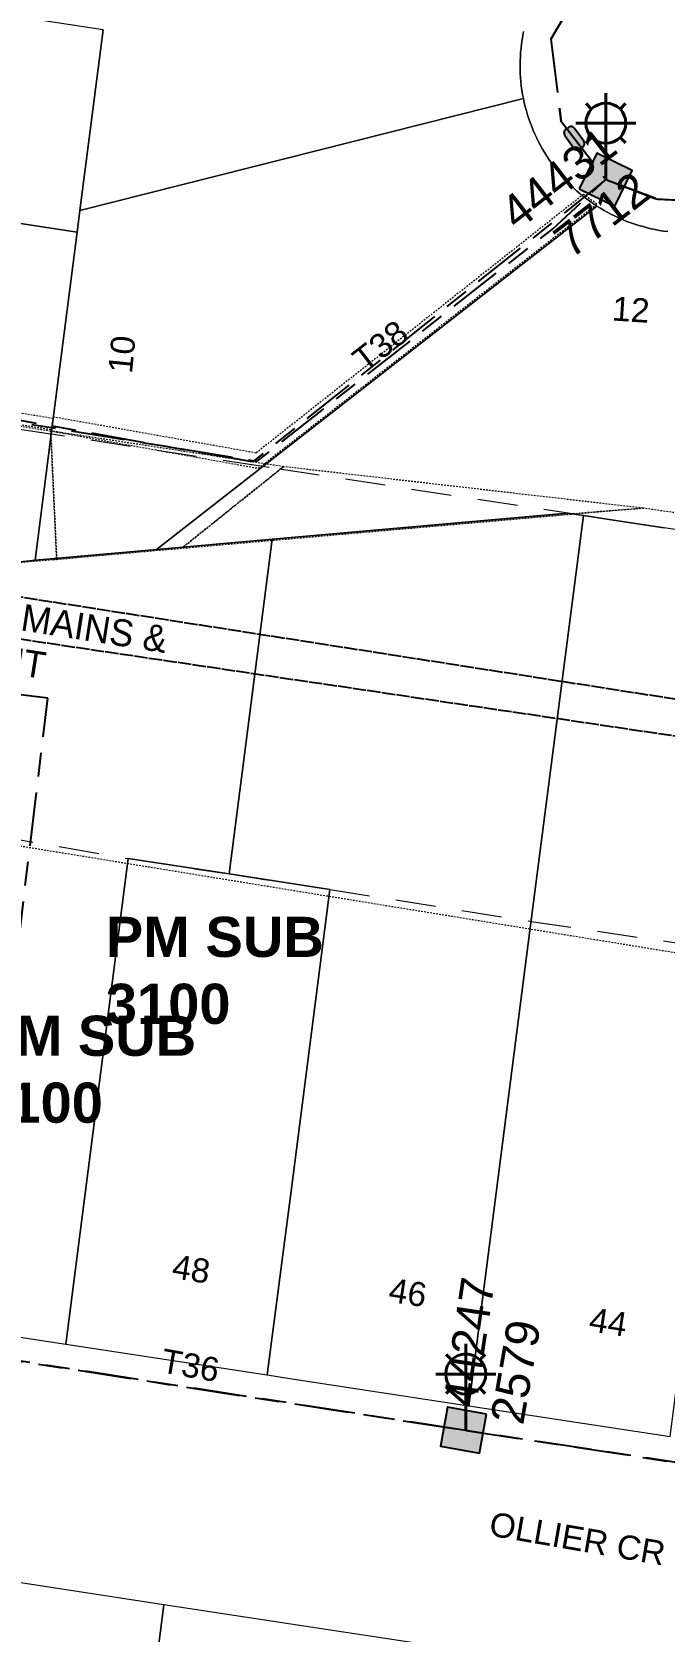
# Model space of a CAD drawing. Header units: metres. Extents: x -1 to 307109, y -2 to 6258593.
# Drawn here: x 306259.4 to 306306.7, y 6258289.7 to 6258409.2 of the extents above; entities that cross this region are included whole.
import ezdxf
from ezdxf.enums import TextEntityAlignment as Align

# ---------------------------------------------------------------- set-up
doc = ezdxf.new("R2010")
doc.units = ezdxf.units.M
for name, pattern in [('Cable Exist OH', [1, 1, 0]), ('Cable Exist UG', [8.2, 4, -1.2, 1.8, -1.2]), ('Dash', [5, 3, -2]), ('HIDDEN', [0.375, 0.25, -0.125]), ('HIDDEN2', [0.1875, 0.125, -0.0625])]:
    doc.linetypes.add(name, pattern=pattern)
doc.layers.get('0').update_dxf_attribs({"color": 6})
for name, color, linetype, lineweight in [('Cadastre Easements_SP_EXT', 9, 'Continuous', 5), ('Cadastre Land Parcels_SP_EXT', 9, 'Continuous', 5), ('Cadastre Other Property_SP_EXT', 9, 'HIDDEN', 5), ('Cadastre Roads_SP_EXT', 9, 'Continuous', 5)]:
    doc.layers.add(name, color=color, linetype=linetype, lineweight=lineweight)
for name, color, linetype in [('Equip_SL_EXT', 7, 'Continuous'), ('Equip_SP_SL_EXT', 7, 'Continuous'), ('Mains_HV_EXT', 7, 'Continuous'), ('Mains_LV_EXT', 7, 'Continuous'), ('Mains_SL_EXT', 7, 'Continuous'), ('Mains_TR_EXT', 7, 'Continuous'), ('Notes_HV_MISC', 7, 'Continuous'), ('Notes_LV_MISC', 7, 'Continuous'), ('Notes_SP_MISC', 7, 'Continuous'), ('SupportsOH_SP_EXT', 7, 'Continuous'), ('SupportsUG_SP_LV_SL_EXT', 7, 'Continuous')]:
    doc.layers.add(name, color=color, linetype=linetype)
doc.styles.add('COLUMN_LABEL', font='arial.ttf')
doc.styles.add('iecARIAL', font='arial.ttf', dxfattribs={"height": 2})
doc.styles.add('iecRoadName', font='arial.ttf', dxfattribs={"height": 3.5})
doc.styles.add('POLE_LABEL', font='arial.ttf')
doc.styles.get("Standard").update_dxf_attribs({"font": 'arial.ttf'})

# ---------------------------------------------------------------- blocks, each defined once
blk = doc.blocks.new('COLUMN_EXT')
blk.add_hatch(color=256).paths.add_polyline_path([(-1.49, 1.48), (-1.49, -1.49), (1.48, -1.49), (1.48, 1.48)])
blk.add_lwpolyline([(-1.49, -1.49), (1.48, -1.49), (1.48, 1.48), (-1.49, 1.48)], close=True)
for tag, height, style, flags, p in [('ASSET_NUM', 2.5, 'COLUMN_LABEL', 8, (2, 2)), ('STRUCTURE_PLANT_NUMBER', 0.2, 'POLE_LABEL', 9, (1.81, 0.03)), ('STREET_CODE', 0.2, 'COLUMN_LABEL', 9, (1.81, -0.2))]:
    blk.add_attdef(tag, text='', height=height, dxfattribs=dict(style=style, flags=flags)).set_placement(p, align=Align.MIDDLE_LEFT)
at = {"flags": 9}
for tag, p in [('COLUMN_TYPE', (1.81, -0.4)), ('OWNED_BY', (1.81, -0.6)), ('STATE', (1.81, -0.8)), ('USAGE', (1.81, -1)), ('LEGEND', (1.81, -1.2)), ('STREETNAME', (1.81, -1.6)), ('SUBURB', (1.81, -1.8)), ('LOCATION', (1.81, -1.4)), ('NOTES', (1.81, -2))]:
    blk.add_attdef(tag, text='', height=0.2, dxfattribs=at).set_placement(p, align=Align.MIDDLE_LEFT)
at = {"flags": 1}
blk.add_attdef('Z', (1.81, -2.35), '', height=0.2, dxfattribs=at)
blk = doc.blocks.new('SL_LANTERN_EXT')
at = {"lineweight": 40}
for p, q in [((0, 1.97), (0, 6.47)), ((-1.46, 5.68), (-1.06, 5.28)), ((1.46, 5.68), (1.06, 5.28)), ((-2.25, 4.22), (2.25, 4.22)), ((-1.46, 2.76), (-1.06, 3.16)), ((0, 0), (0, 2.72)), ((1.46, 2.76), (1.06, 3.16))]:
    blk.add_line(p, q, dxfattribs=at)
blk.add_circle((0, 4.22), 1.5, dxfattribs=at)
at = {"style": 'iecARIAL', "flags": 8}
blk.add_attdef('ASSET_NUM', (1.5, 1.5), '', height=2.5, dxfattribs=at)
for tag, p, height, flags in [('CONSTRUCTED_VOLTAGE', (0.98, -0.65), 0.2, 9), ('CONTROL_TYPE', (0.98, -0.85), 0.2, 9), ('LANTERN_PURPOSE', (0.98, -1.05), 0.2, 9), ('LANTERN_TYPE', (0.98, -1.25), 0.2, 9), ('LNUMBER', (2.18, -3.25), 2.5, 8), ('OPERATING_VOLTAGE', (0.98, -1.65), 0.2, 9), ('ORIENTATION', (0.98, -1.85), 0.2, 9), ('OWNED_BY', (0.98, -2.05), 0.2, 9), ('STATE', (0.98, -2.25), 0.2, 9), ('NO_PHASES', (0.98, -1.45), 0.2, 9), ('USAGE', (0.98, -2.45), 0.2, 9), ('CEXIST', (0.98, -2.65), 0.2, 9), ('CNEW', (0.98, -2.85), 0.2, 9), ('CNUMBER', (0.98, -3.05), 0.2, 9), ('CREMOVE', (0.98, -3.25), 0.2, 9), ('CREPLACE', (0.98, -3.45), 0.2, 9), ('LKINGHEIGHT', (0.98, -3.65), 0.2, 9), ('LBRACKET', (0.98, -3.85), 0.2, 9), ('LBRACKETVOCAB', (0.98, -4.05), 0.2, 9), ('LCATEGORY', (0.98, -4.25), 0.2, 9), ('LCHARGE1', (0.98, -4.45), 0.2, 9), ('LCHARGE1PERCENT', (0.98, -4.65), 0.2, 9), ('LCHARGE2', (0.98, -4.85), 0.2, 9), ('LCHARGE2PERCENT', (0.98, -5.05), 0.2, 9), ('LCHARGE3', (0.98, -5.25), 0.2, 9), ('LCHARGE3PERCENT', (0.98, -5.45), 0.2, 9), ('LEXIST', (0.98, -5.65), 0.2, 9), ('LLAMP', (0.98, -5.85), 0.2, 9), ('LLAMPVOCAB', (0.98, -6.05), 0.2, 9), ('LMAST', (0.98, -6.25), 0.2, 9), ('LMASTVOCAB', (0.98, -6.45), 0.2, 9), ('LNEW', (0.98, -6.65), 0.2, 9), ('LANTNUMBER', (0.98, -6.85), 0.2, 9), ('LOUTREACH', (0.98, -7.25), 0.2, 9), ('LOUTREACHVOCAB', (0.98, -7.45), 0.2, 9), ('LRATECODE', (0.98, -7.65), 0.2, 9), ('LREMOVE', (0.98, -7.85), 0.2, 9), ('LREPLACE', (0.98, -8.05), 0.2, 9), ('LTYPE', (0.98, -8.25), 0.2, 9), ('LTYPEVOCAB', (0.98, -8.45), 0.2, 9), ('STREETNAME', (0.98, -9.25), 0.2, 9), ('SUBURB', (0.98, -9.45), 0.2, 1), ('LEGEND', (0.98, -8.65), 0.2, 9), ('LOCATION', (0.98, -8.85), 0.2, 9), ('NOTES', (0.98, -9.05), 0.2, 9)]:
    blk.add_attdef(tag, p, '', height=height, dxfattribs=dict(flags=flags))
blk = doc.blocks.new('SL_STJ_EXT')
h = blk.add_hatch(color=256)
edge = h.paths.add_edge_path()
edge.add_ellipse((-0.59, 0.13), major_axis=(0.226, 0.226), ratio=1, start_angle=45, end_angle=135)
edge.add_line((-0.91, 0.13), (-0.91, -0.13))
edge.add_ellipse((-0.59, -0.13), major_axis=(0.226, 0.226), ratio=1, start_angle=135, end_angle=225)
edge.add_line((-0.59, -0.45), (0.59, -0.45))
edge.add_ellipse((0.59, -0.13), major_axis=(-0.226, 0.226), ratio=1, start_angle=135, end_angle=225)
edge.add_line((0.91, -0.13), (0.91, 0.13))
edge.add_ellipse((0.59, 0.13), major_axis=(-0.226, 0.226), ratio=1, start_angle=225, end_angle=315)
edge.add_line((0.59, 0.45), (-0.59, 0.45))
blk.add_lwpolyline([(-0.91, 0.13), (-0.91, -0.13, 0.414214), (-0.59, -0.45), (0.59, -0.45, 0.414214), (0.91, -0.13), (0.91, 0.13, 0.414214), (0.59, 0.45), (-0.59, 0.45, 0.414214)], format="xyb", close=True)
at = {"flags": 1}
blk.add_attdef('Z', (0, 0), '', height=0.2, dxfattribs=at)
at = {"flags": 9}
for tag, p in [('ORIENTATION', (0, 0)), ('USAGE', (0, -0.2)), ('LEGEND', (0, -0.4)), ('NOTES', (0, -0.6))]:
    blk.add_attdef(tag, text='', height=0.2, dxfattribs=at).set_placement(p, align=Align.MIDDLE_LEFT)

msp = doc.modelspace()

# ---------------------------------------------------------------- linework, layer by layer
at = {"layer": 'Cadastre Easements_SP_EXT', "linetype": 'Dash'}
msp.add_lwpolyline([(306306.71, 6258372.18), (306302.61, 6258372.81), (306300.68, 6258373.1), (306277.18, 6258376.69), (306276.7, 6258376.77), (306260.89, 6258379.18), (306260.84, 6258379.19), (306224.71, 6258384.71), (306222.37, 6258366.46), (306220.82, 6258354.47), (306236.52, 6258352.07), (306251.63, 6258350.07), (306266.65, 6258347.47), (306274.19, 6258346.32), (306278.86, 6258345.6), (306281.72, 6258345.17), (306296.77, 6258342.77), (306311.85, 6258340.56)], dxfattribs=at)
at = {"layer": 'Cadastre Land Parcels_SP_EXT', "linetype": 'Continuous'}
for points in [[(306263.03, 6258395.91), (306264.76, 6258409.41), (306228.58, 6258414.94), (306228.54, 6258414.64), (306226.64, 6258399.82), (306262.82, 6258394.29), (306263.03, 6258395.91)], [(306268.75, 6258370.57), (306276.7, 6258376.77), (306301.68, 6258396.23), (306301.42, 6258396.41), (306301.16, 6258396.59), (306300.91, 6258396.77), (306300.66, 6258396.96), (306300.42, 6258397.16), (306300.18, 6258397.36), (306299.95, 6258397.57), (306299.73, 6258397.79), (306299.5, 6258398.01), (306299.29, 6258398.23), (306299.08, 6258398.46), (306298.87, 6258398.7), (306298.68, 6258398.94), (306298.48, 6258399.19), (306298.3, 6258399.44), (306298.12, 6258399.7), (306297.94, 6258399.96), (306297.78, 6258400.22), (306297.62, 6258400.49), (306297.47, 6258400.76), (306297.32, 6258401.04), (306297.18, 6258401.32), (306297.05, 6258401.6), (306296.92, 6258401.89), (306296.81, 6258402.18), (306296.69, 6258402.47), (306296.59, 6258402.76), (306296.5, 6258403.06), (306296.41, 6258403.36), (306296.33, 6258403.66), (306296.25, 6258403.97), (306296.19, 6258404.27), (306263.03, 6258395.91), (306262.82, 6258394.29), (306260.89, 6258379.18), (306259.68, 6258369.77), (306268.75, 6258370.57)], [(306254.1, 6258369.27), (306259.1, 6258369.71), (306259.68, 6258369.77), (306260.89, 6258379.18), (306262.82, 6258394.29), (306226.64, 6258399.82), (306224.71, 6258384.71), (306222.37, 6258366.46), (306254.1, 6258369.27)], [(306296.68, 6258342.1), (306300.68, 6258373.1), (306299.47, 6258373.29), (306277.41, 6258371.33), (306274.19, 6258346.32), (306278.86, 6258345.6), (306281.72, 6258345.17), (306278.84, 6258322.82), (306277.04, 6258308.88), (306278.73, 6258308.62), (306292.11, 6258306.58), (306296.68, 6258342.1)], [(306323.28, 6258369.65), (306306.71, 6258372.18), (306302.61, 6258372.81), (306300.68, 6258373.1), (306296.68, 6258342.1), (306292.11, 6258306.58), (306307.17, 6258304.27), (306311.85, 6258340.56), (306319.38, 6258339.41), (306323.28, 6258369.65)], [(306277.41, 6258371.33), (306268.75, 6258370.57), (306259.68, 6258369.77), (306259.1, 6258369.71), (306254.1, 6258369.27), (306251.63, 6258350.07), (306246.91, 6258313.48), (306254.65, 6258312.3), (306261.98, 6258311.18), (306266.65, 6258347.47), (306274.19, 6258346.32), (306277.41, 6258371.33)], [(306278.84, 6258322.82), (306281.72, 6258345.17), (306278.86, 6258345.6), (306274.19, 6258346.32), (306266.65, 6258347.47), (306261.98, 6258311.18), (306277.04, 6258308.88), (306278.84, 6258322.82)], [(306269.31, 6258291.71), (306258.43, 6258293.37), (306254.54, 6258292.92), (306251.42, 6258290.57), (306249.92, 6258286.95), (306246.83, 6258262.88), (306265.54, 6258262.39), (306269.31, 6258291.71)], [(306288.81, 6258288.74), (306279.95, 6258290.09), (306269.31, 6258291.71), (306265.54, 6258262.39), (306274.76, 6258262.15), (306280.34, 6258262.01), (306285.36, 6258261.88), (306288.81, 6258288.74)]]:
    msp.add_lwpolyline(points, close=True, dxfattribs=at)
for points in [[(306264.76, 6258409.41), (306263.03, 6258395.91), (306296.19, 6258404.27), (306296.19, 6258404.27), (306296.13, 6258404.58), (306296.08, 6258404.89), (306296.03, 6258405.21), (306296, 6258405.52), (306295.97, 6258405.84), (306295.95, 6258406.15), (306295.94, 6258406.47), (306295.94, 6258406.78), (306295.94, 6258407.1), (306295.96, 6258407.41), (306295.98, 6258407.73), (306296.01, 6258408.04), (306296.04, 6258408.36), (306296.09, 6258408.67), (306296.14, 6258408.98), (306296.2, 6258409.29)], [(306306.99, 6258394.33), (306306.67, 6258394.37), (306306.36, 6258394.42), (306306.05, 6258394.48), (306305.74, 6258394.54), (306305.43, 6258394.62), (306305.13, 6258394.7), (306304.83, 6258394.78), (306304.52, 6258394.88), (306304.23, 6258394.98), (306303.93, 6258395.09), (306303.64, 6258395.21), (306303.35, 6258395.33), (306303.06, 6258395.47), (306302.78, 6258395.61), (306302.5, 6258395.75), (306302.22, 6258395.91), (306301.95, 6258396.07), (306301.68, 6258396.23), (306276.7, 6258376.77), (306268.75, 6258370.57), (306277.41, 6258371.33), (306299.47, 6258373.29), (306300.68, 6258373.1), (306302.61, 6258372.81), (306306.71, 6258372.18)]]:
    msp.add_lwpolyline(points, dxfattribs=at)
at = {"layer": 'Cadastre Other Property_SP_EXT', "linetype": 'HIDDEN2'}
for points in [[(306261.05, 6258380.47), (306260.85, 6258379.43), (306276.37, 6258376.64), (306301.68, 6258396.39), (306300.68, 6258397.11), (306276.2, 6258377.78), (306261.05, 6258380.47)], [(306224.77, 6258385.2), (306260.9, 6258379.42), (306260.96, 6258379.82), (306261.01, 6258380.18), (306261.03, 6258380.36), (306224.89, 6258386.18), (306224.77, 6258385.2)], [(306261.29, 6258369.91), (306260.85, 6258379.52), (306224.77, 6258385.28), (306223.62, 6258366.61), (306261.29, 6258369.91)], [(306261.29, 6258369.91), (306261.04, 6258369.8), (306261.29, 6258369.83), (306270.74, 6258370.74), (306278.25, 6258376.76), (306260.85, 6258379.43), (306261.29, 6258369.91)], [(306305.14, 6258373.66), (306278.25, 6258376.76), (306270.74, 6258370.74), (306301.71, 6258373.41), (306305.14, 6258373.66)], [(306223.62, 6258366.53), (306220.82, 6258354.56), (306386.96, 6258327.53), (306387.07, 6258328.25), (306392.72, 6258360.89), (306305.14, 6258373.66), (306223.62, 6258366.53)]]:
    msp.add_lwpolyline(points, close=True, dxfattribs=at)
at = {"layer": 'Cadastre Roads_SP_EXT', "linetype": 'Continuous'}
msp.add_lwpolyline([(306296.2, 6258409.29), (306296.14, 6258408.98), (306296.09, 6258408.67), (306296.04, 6258408.36), (306296.01, 6258408.04), (306295.98, 6258407.73), (306295.96, 6258407.41), (306295.94, 6258407.1), (306295.94, 6258406.78), (306295.94, 6258406.47), (306295.95, 6258406.15), (306295.97, 6258405.84), (306296, 6258405.52), (306296.03, 6258405.21), (306296.08, 6258404.89), (306296.13, 6258404.58), (306296.19, 6258404.27), (306296.25, 6258403.97), (306296.33, 6258403.66), (306296.41, 6258403.36), (306296.5, 6258403.06), (306296.59, 6258402.76), (306296.69, 6258402.47), (306296.81, 6258402.18), (306296.92, 6258401.89), (306297.05, 6258401.6), (306297.18, 6258401.32), (306297.32, 6258401.04), (306297.47, 6258400.76), (306297.62, 6258400.49), (306297.78, 6258400.22), (306297.94, 6258399.96), (306298.12, 6258399.7), (306298.3, 6258399.44), (306298.48, 6258399.19), (306298.68, 6258398.94), (306298.87, 6258398.7), (306299.08, 6258398.46), (306299.29, 6258398.23), (306299.5, 6258398.01), (306299.73, 6258397.79), (306299.95, 6258397.57), (306300.18, 6258397.36), (306300.42, 6258397.16), (306300.66, 6258396.96), (306300.91, 6258396.77), (306301.16, 6258396.59), (306301.42, 6258396.41), (306301.68, 6258396.23), (306301.95, 6258396.07), (306302.22, 6258395.91), (306302.5, 6258395.75), (306302.78, 6258395.61), (306303.06, 6258395.47), (306303.35, 6258395.33), (306303.64, 6258395.21), (306303.93, 6258395.09), (306304.23, 6258394.98), (306304.52, 6258394.88), (306304.83, 6258394.78), (306305.13, 6258394.7), (306305.43, 6258394.62), (306305.74, 6258394.54), (306306.05, 6258394.48), (306306.36, 6258394.42), (306306.67, 6258394.37), (306306.99, 6258394.33)], dxfattribs=at)
at = {"layer": 'Mains_HV_EXT', "linetype": 'Cable Exist UG'}
msp.add_lwpolyline([(306248.65, 6258341.46), (306258.33, 6258340.29), (306260.64, 6258359.47), (306207.31, 6258365.9), (306220.34, 6258465.2)], dxfattribs=at)
at = {"layer": 'Mains_LV_EXT', "linetype": 'Cable Exist UG'}
for points in [[(306306.83, 6258437.87), (306304.63, 6258420.39), (306302.55, 6258416.05), (306298.23, 6258408.7), (306298.99, 6258402.61), (306302.35, 6258398.21)], [(306302.35, 6258398.21), (306306.12, 6258396.77), (306310.17, 6258396.57), (306314.4, 6258398.22), (306320.33, 6258399.65), (306362.88, 6258393.52), (306362.86, 6258403.9)], [(306302.35, 6258398.21), (306275.94, 6258377.11), (306258.29, 6258380.26)], [(306337.06, 6258297.87), (306333.68, 6258298.39), (306291.7, 6258304.75)]]:
    msp.add_lwpolyline(points, dxfattribs=at)
at = {"layer": 'Mains_LV_EXT', "linetype": 'Cable Exist UG', "flags": 128}
msp.add_lwpolyline([(306291.7, 6258304.75), (306246.4, 6258311.81)], dxfattribs=at)
at = {"layer": 'Mains_SL_EXT', "linetype": 'Cable Exist UG'}
for points in [[(306304.71, 6258420.48), (306300.14, 6258411.96), (306298.23, 6258408.7), (306299.02, 6258402.56), (306298.99, 6258402.61), (306299.99, 6258401.3)], [(306302.35, 6258398.21), (306306.25, 6258396.76), (306310.17, 6258396.57), (306313.68, 6258397.95), (306320.33, 6258399.65), (306362.88, 6258393.52), (306362.86, 6258403.9)], [(306291.88, 6258304.73), (306337.06, 6258297.87)]]:
    msp.add_lwpolyline(points, dxfattribs=at)
at = {"layer": 'Mains_SL_EXT', "linetype": 'Cable Exist UG', "flags": 128}
for points in [[(306233.51, 6258350.59), (306219.98, 6258361.76), (306222.77, 6258385.9), (306276.28, 6258377.17), (306298.37, 6258394.52), (306302.35, 6258398.21)], [(306246.69, 6258311.74), (306291.88, 6258304.73)]]:
    msp.add_lwpolyline(points, dxfattribs=at)
at = {"layer": 'Mains_TR_EXT', "linetype": 'Cable Exist OH'}
for points in [[(306402.09, 6258343.64), (306402.25, 6258344.62), (306168.41, 6258381.06), (305977.93, 6258408.98), (305977.78, 6258407.98)], [(306402.09, 6258343.66), (306401.94, 6258342.66), (306167.87, 6258377.27), (305977.62, 6258406.98), (305977.75, 6258408)]]:
    msp.add_lwpolyline(points, dxfattribs=at)
at = {"layer": 'Notes_SP_MISC', "linetype": 'Cable Exist UG', "flags": 128}
msp.add_lwpolyline([(306291.7, 6258304.75), (306246.4, 6258311.81)], dxfattribs=at)

# ---------------------------------------------------------------- block references
at = {"layer": 'Equip_SL_EXT', "rotation": 305.7159596248251}
msp.add_blockref('SL_STJ_EXT', (306299.99, 6258401.3), dxfattribs=at)
at = {"layer": 'Equip_SP_SL_EXT'}
ref = msp.add_blockref('SL_LANTERN_EXT', (306302.35, 6258398.21), dxfattribs=at)
ref.add_attrib('ASSET_NUM', '44431', dxfattribs={"layer": '0', "height": 2.5, "rotation": 37.9154, "style": 'iecARIAL'}).set_placement((306303.85, 6258399.71), align=Align.BOTTOM_RIGHT)
ref = msp.add_blockref('SL_LANTERN_EXT', (306291.88, 6258304.73), dxfattribs=at)
ref.add_attrib('ASSET_NUM', '44247', dxfattribs={"layer": '0', "height": 2.5, "rotation": 81.5744, "style": 'iecARIAL'}).set_placement((306293.38, 6258306.23), align=Align.BOTTOM_LEFT)
at = {"layer": 'SupportsUG_SP_LV_SL_EXT'}
ref = msp.add_blockref('COLUMN_EXT', (306302.35, 6258398.21), dxfattribs=dict(at, rotation=333.7737482796333))
ref.add_attrib('ASSET_NUM', '7712', dxfattribs={"layer": '0', "height": 2.5, "rotation": 37.7105, "style": 'COLUMN_LABEL'}).set_placement((306304.35, 6258398.96), align=Align.TOP_RIGHT)
ref = msp.add_blockref('COLUMN_EXT', (306291.7, 6258304.75), dxfattribs=dict(at, rotation=169.9937531257338))
ref.add_attrib('ASSET_NUM', '2579', dxfattribs={"layer": '0', "height": 2.5, "rotation": 80.1024, "style": 'COLUMN_LABEL'}).set_placement((306293.7, 6258305.5), align=Align.TOP_LEFT)

# ---------------------------------------------------------------- texts
at = {"layer": 'Cadastre Land Parcels_SP_EXT'}
for s, rotation, p in [('12', 356.2047, (306302.77, 6258387.69)), ('10', 84.203, (306266.92, 6258383.67)), ('48', 351.0403, (306269.84, 6258316.13)), ('46', 351.183, (306286.03, 6258314.37)), ('44', 351.1549, (306301.01, 6258312.16))]:
    msp.add_text(s, height=1.8, rotation=rotation, dxfattribs=at).set_placement(p)
at = {"layer": 'Cadastre Roads_SP_EXT'}
msp.add_text('OLLIER CR', height=1.8, rotation=350.1602, dxfattribs=at).set_placement((306293.54, 6258296.9))
at = {"layer": 'Mains_LV_EXT'}
for s, rotation, p in [('T38', 37.9154, (306284.33, 6258383.75)), ('T36', 349.9695, (306269, 6258309.09))]:
    msp.add_text(s, height=1.8, rotation=rotation, dxfattribs=at).set_placement(p)
at = {"layer": 'Notes_HV_MISC', "insert": (306264.97, 6258343.12), "char_height": 3, "width": 18.7119, "attachment_point": 1, "style": 'iecARIAL'}
msp.add_mtext('{\\fArial|b1|i0|c0|p34;PM SUB 3100}', dxfattribs=at)
at = {"layer": 'Notes_LV_MISC', "insert": (306255.43, 6258335.73), "char_height": 3, "width": 18.7119, "attachment_point": 1, "style": 'iecARIAL'}
msp.add_mtext('{\\fArial|b1|i0|c0|p34;PM SUB 3100}', dxfattribs=at)
at = {"layer": 'SupportsOH_SP_EXT', "color": 0, "insert": (306253.85, 6258367.3), "char_height": 2, "width": 42.5464, "attachment_point": 2, "rotation": 351.0659, "style": 'iecRoadName'}
msp.add_mtext('{\\fStylus BT|b0|i0|c0|p34;TRANSMISSION MAINS & EASEMENT}', dxfattribs=at)

doc.saveas('drawing.dxf')
